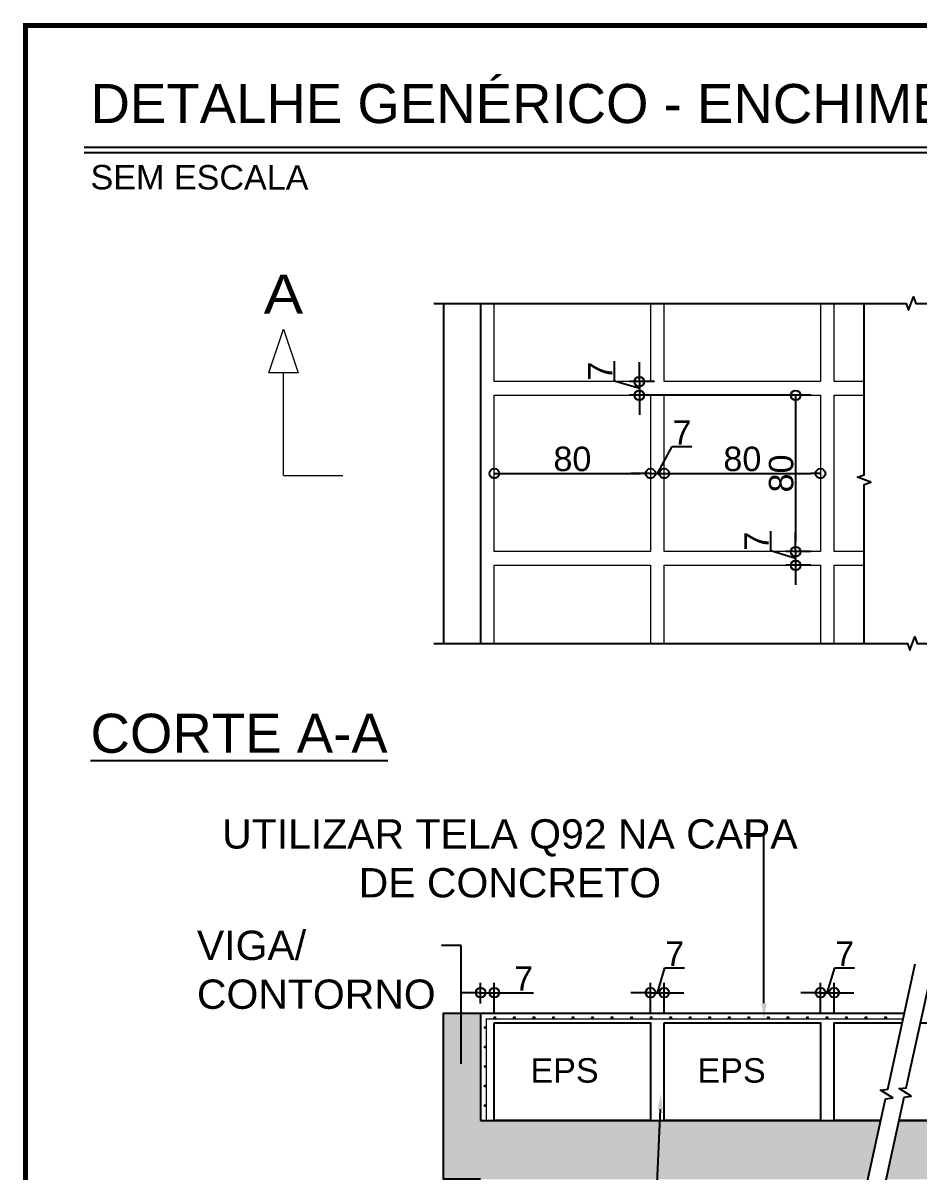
# Model space of a CAD drawing. Header units: millimetres. Extents: x -967 to 563, y -1588 to 506.
# Drawn here: x 109.37 to 115.32, y -257.58 to -249.93 of the extents above; entities that cross this region are included whole.
import ezdxf
from ezdxf import colors
from ezdxf.entities.mleader import LeaderData, LeaderLine
from ezdxf.enums import TextEntityAlignment as Align
from ezdxf.math import Vec2, Vec3

# ---------------------------------------------------------------- set-up
doc = ezdxf.new("R2010")
doc.units = ezdxf.units.MM
doc.linetypes.add('CONTINU', pattern=[0])
doc.layers.add('232', color=12, linetype='Continuous')
doc.layers.add('TEXTO_ESCALA_DETALHE', color=7, linetype='Continuous')
doc.layers.add('LJ_NERV_RETI', color=7, linetype='Continuous', lineweight=9)
doc.layers.add('OT_SEC_LAJE', color=7, linetype='Continuous', lineweight=20)
doc.styles.add('2.5mm', font='arial.ttf', dxfattribs={"height": 0.125})
doc.styles.add('ARIAL', font='arial.ttf')
doc.styles.add('CYPETXT', font='arial.ttf', dxfattribs={"height": 0.2})
doc.styles.get("Standard").update_dxf_attribs({"font": 'arial.ttf'})
doc.dimstyles.new('AVILLA 1-50', dxfattribs={"dimtxt": 0.125, "dimasz": 0.05, "dimexe": 0.05, "dimexo": 0.05, "dimgap": 0.01, "dimtad": 3, "dimdec": 1, "dimlfac": 100, "dimzin": 9, "dimdsep": 46, "dimtxsty": 'ARIAL', "dimblk": 'ORIGIN', "dimcen": 1.5, "dimclrd": 10, "dimclre": 10, "dimclrt": 7, "dimadec": 0, "dimazin": 0, "dimtfac": 1, "dimtdec": 1, "dimtmove": 0, "dimatfit": 1, "dimfxl": 1, "dimarcsym": 0})

# ---------------------------------------------------------------- blocks, each defined once
blk = doc.blocks.new('ARM')
h = blk.add_hatch(color=4)
h.dxf.hatch_style = 1
h.paths.add_polyline_path([(0.0437, 0.0096, -1), (0.0437, 0.0033, -1)])
h = blk.add_hatch(color=4)
h.dxf.hatch_style = 1
h.paths.add_polyline_path([(0.1437, 0.0096, -1), (0.1437, 0.0033, -1)])
h = blk.add_hatch(color=4)
h.dxf.hatch_style = 1
h.paths.add_polyline_path([(0.2437, 0.0096, -1), (0.2437, 0.0033, -1)])
h = blk.add_hatch(color=4)
h.dxf.hatch_style = 1
h.paths.add_polyline_path([(0.3437, 0.0096, -1), (0.3437, 0.0033, -1)])
h = blk.add_hatch(color=4)
h.dxf.hatch_style = 1
h.paths.add_polyline_path([(0.4437, 0.0096, -1), (0.4437, 0.0033, -1)])
h = blk.add_hatch(color=4)
h.dxf.hatch_style = 1
h.paths.add_polyline_path([(0.5437, 0.0096, -1), (0.5437, 0.0033, -1)])
h = blk.add_hatch(color=4)
h.dxf.hatch_style = 1
h.paths.add_polyline_path([(0.6437, 0.0096, -1), (0.6437, 0.0033, -1)])
h = blk.add_hatch(color=4)
h.dxf.hatch_style = 1
h.paths.add_polyline_path([(0.7437, 0.0096, -1), (0.7437, 0.0033, -1)])
h = blk.add_hatch(color=4)
h.dxf.hatch_style = 1
h.paths.add_polyline_path([(0.8437, 0.0096, -1), (0.8437, 0.0033, -1)])
h = blk.add_hatch(color=4)
h.dxf.hatch_style = 1
h.paths.add_polyline_path([(0.9437, 0.0096, -1), (0.9437, 0.0033, -1)])
h = blk.add_hatch(color=4)
h.dxf.hatch_style = 1
h.paths.add_polyline_path([(1.0437, 0.0096, -1), (1.0437, 0.0033, -1)])
h = blk.add_hatch(color=4)
h.dxf.hatch_style = 1
h.paths.add_polyline_path([(1.1437, 0.0096, -1), (1.1437, 0.0033, -1)])
h = blk.add_hatch(color=4)
h.dxf.hatch_style = 1
h.paths.add_polyline_path([(1.2437, 0.0096, -1), (1.2437, 0.0033, -1)])
h = blk.add_hatch(color=4)
h.dxf.hatch_style = 1
h.paths.add_polyline_path([(1.3437, 0.0096, -1), (1.3437, 0.0033, -1)])
h = blk.add_hatch(color=4)
h.dxf.hatch_style = 1
h.paths.add_polyline_path([(1.4437, 0.0096, -1), (1.4437, 0.0033, -1)])
h = blk.add_hatch(color=4)
h.dxf.hatch_style = 1
h.paths.add_polyline_path([(1.5437, 0.0096, -1), (1.5437, 0.0033, -1)])
h = blk.add_hatch(color=4)
h.dxf.hatch_style = 1
h.paths.add_polyline_path([(1.6437, 0.0096, -1), (1.6437, 0.0033, -1)])
h = blk.add_hatch(color=4)
h.dxf.hatch_style = 1
h.paths.add_polyline_path([(1.7437, 0.0096, -1), (1.7437, 0.0033, -1)])
h = blk.add_hatch(color=4)
h.dxf.hatch_style = 1
h.paths.add_polyline_path([(1.8437, 0.0096, -1), (1.8437, 0.0033, -1)])
h = blk.add_hatch(color=4)
h.dxf.hatch_style = 1
h.paths.add_polyline_path([(1.9437, 0.0096, -1), (1.9437, 0.0033, -1)])
h = blk.add_hatch(color=4)
h.dxf.hatch_style = 1
h.paths.add_polyline_path([(2.0437, 0.0096, -1), (2.0437, 0.0033, -1)])
h = blk.add_hatch(color=4)
h.dxf.hatch_style = 1
h.paths.add_polyline_path([(-0.0095, -0.0435, 1), (-0.0032, -0.0435, 1)])
h = blk.add_hatch(color=4)
h.dxf.hatch_style = 1
h.paths.add_polyline_path([(-0.0095, -0.1435, 1), (-0.0032, -0.1435, 1)])
h = blk.add_hatch(color=4)
h.dxf.hatch_style = 1
h.paths.add_polyline_path([(-0.0095, -0.2435, 1), (-0.0032, -0.2435, 1)])
h = blk.add_hatch(color=4)
h.dxf.hatch_style = 1
h.paths.add_polyline_path([(-0.0095, -0.3435, 1), (-0.0032, -0.3435, 1)])
h = blk.add_hatch(color=4)
h.dxf.hatch_style = 1
h.paths.add_polyline_path([(-0.0095, -0.4435, 1), (-0.0032, -0.4435, 1)])
at = {"color": 4, "const_width": 0.0063}
blk.add_lwpolyline([(0, -0.5204), (0, 0), (2.1333, 0)], dxfattribs=at)
at = {"linetype": 'CONTINU', "ltscale": 0.05}
for centre in [(0.0437, 0.0065), (0.1437, 0.0065), (0.2437, 0.0065), (0.3437, 0.0065), (0.4437, 0.0065), (0.5437, 0.0065), (0.6437, 0.0065), (0.7437, 0.0065), (0.8437, 0.0065), (0.9437, 0.0065), (1.0437, 0.0065), (1.1437, 0.0065), (1.2437, 0.0065), (1.3437, 0.0065), (1.4437, 0.0065), (1.5437, 0.0065), (1.6437, 0.0065), (1.7437, 0.0065), (1.8437, 0.0065), (1.9437, 0.0065), (2.0437, 0.0065), (-0.0063, -0.0435), (-0.0063, -0.1435), (-0.0063, -0.2435), (-0.0063, -0.3435), (-0.0063, -0.4435)]:
    blk.add_circle(centre, 0.00315, dxfattribs=at)
blk = doc.blocks.new('_Origin')
at = {"color": 0, "linetype": 'ByBlock', "lineweight": -2}
blk.add_line((0, 0), (-1, 0), dxfattribs=at)
blk.add_circle((0, 0), 0.5, dxfattribs=at)
blk = doc.blocks.new('*D39')
at = {"color": 10, "linetype": 'CONTINU', "lineweight": -2, "ltscale": 0.05, "transparency": 16777216}
for p, q in [((2.33, 3.7326), (2.33, 3.8372)), ((2.4, 3.6826), (2.4, 3.8372))]:
    blk.add_line(p, q, dxfattribs=at)
at = {"color": 10, "linetype": 'Continuous', "lineweight": -2, "ltscale": 0.05, "transparency": 16777216}
for p, q in [((2.28, 3.7872), (2.23, 3.7872)), ((2.33, 3.7872), (2.4, 3.7872)), ((2.45, 3.7872), (2.6009, 3.7872))]:
    blk.add_line(p, q, dxfattribs=at)
at = {"layer": 'Defpoints', "color": 0, "linetype": 'CONTINU', "ltscale": 0.05, "transparency": 16777216}
for p in [(2.4, 3.7872), (2.33, 3.6826), (2.4, 3.6326)]:
    blk.add_point(p, dxfattribs=at)
at = {"color": 10, "linetype": 'CONTINU', "lineweight": -2, "ltscale": 0.05, "transparency": 16777216, "xscale": 0.05, "yscale": 0.05, "zscale": 0.05}
blk.add_blockref('_Origin', (2.33, 3.7872), dxfattribs=at)
at = {"color": 10, "linetype": 'CONTINU', "lineweight": -2, "ltscale": 0.05, "transparency": 16777216, "xscale": 0.05, "yscale": 0.05, "zscale": 0.05, "rotation": 180}
blk.add_blockref('_Origin', (2.4, 3.7872), dxfattribs=at)
at = {"color": 7, "linetype": 'CONTINU', "ltscale": 0.05, "transparency": 16777216, "insert": (2.5505, 3.8597), "char_height": 0.125, "attachment_point": 5, "style": 'ARIAL'}
blk.add_mtext('7', dxfattribs=at)
blk = doc.blocks.new('*D40')
at = {"color": 10, "linetype": 'Continuous', "lineweight": -2, "ltscale": 0.05, "transparency": 16777216}
for p, q in [((3.235, 3.7872), (3.2733, 3.9147)), ((3.2733, 3.9147), (3.3742, 3.9147)), ((3.15, 3.7872), (3.1, 3.7872)), ((3.2, 3.7872), (3.27, 3.7872)), ((3.2, 3.7872), (3.27, 3.7872)), ((3.32, 3.7872), (3.37, 3.7872))]:
    blk.add_line(p, q, dxfattribs=at)
at = {"color": 10, "linetype": 'CONTINU', "lineweight": -2, "ltscale": 0.05, "transparency": 16777216}
for p, q in [((3.2, 3.6826), (3.2, 3.8372)), ((3.27, 3.6826), (3.27, 3.8372))]:
    blk.add_line(p, q, dxfattribs=at)
at = {"layer": 'Defpoints', "color": 0, "linetype": 'CONTINU', "ltscale": 0.05, "transparency": 16777216}
for p in [(3.27, 3.7872), (3.2, 3.6326), (3.27, 3.6326)]:
    blk.add_point(p, dxfattribs=at)
at = {"color": 10, "linetype": 'CONTINU', "lineweight": -2, "ltscale": 0.05, "transparency": 16777216, "xscale": 0.05, "yscale": 0.05, "zscale": 0.05}
blk.add_blockref('_Origin', (3.2, 3.7872), dxfattribs=at)
at = {"color": 10, "linetype": 'CONTINU', "lineweight": -2, "ltscale": 0.05, "transparency": 16777216, "xscale": 0.05, "yscale": 0.05, "zscale": 0.05, "rotation": 180}
blk.add_blockref('_Origin', (3.27, 3.7872), dxfattribs=at)
at = {"color": 7, "linetype": 'CONTINU', "ltscale": 0.05, "transparency": 16777216, "insert": (3.3237, 3.9872), "char_height": 0.125, "attachment_point": 5, "style": 'ARIAL'}
blk.add_mtext('7', dxfattribs=at)
blk = doc.blocks.new('*D41')
at = {"color": 10, "linetype": 'Continuous', "lineweight": -2, "ltscale": 0.05, "transparency": 16777216}
for p, q in [((4.105, 3.7872), (4.1433, 3.9147)), ((4.1433, 3.9147), (4.2442, 3.9147)), ((4.02, 3.7872), (3.97, 3.7872)), ((4.07, 3.7872), (4.14, 3.7872)), ((4.07, 3.7872), (4.14, 3.7872)), ((4.19, 3.7872), (4.24, 3.7872))]:
    blk.add_line(p, q, dxfattribs=at)
at = {"color": 10, "linetype": 'CONTINU', "lineweight": -2, "ltscale": 0.05, "transparency": 16777216}
for p, q in [((4.07, 3.6826), (4.07, 3.8372)), ((4.14, 3.6826), (4.14, 3.8372))]:
    blk.add_line(p, q, dxfattribs=at)
at = {"layer": 'Defpoints', "color": 0, "linetype": 'CONTINU', "ltscale": 0.05, "transparency": 16777216}
for p in [(4.14, 3.7872), (4.07, 3.6326), (4.14, 3.6326)]:
    blk.add_point(p, dxfattribs=at)
at = {"color": 10, "linetype": 'CONTINU', "lineweight": -2, "ltscale": 0.05, "transparency": 16777216, "xscale": 0.05, "yscale": 0.05, "zscale": 0.05}
blk.add_blockref('_Origin', (4.07, 3.7872), dxfattribs=at)
at = {"color": 10, "linetype": 'CONTINU', "lineweight": -2, "ltscale": 0.05, "transparency": 16777216, "xscale": 0.05, "yscale": 0.05, "zscale": 0.05, "rotation": 180}
blk.add_blockref('_Origin', (4.14, 3.7872), dxfattribs=at)
at = {"color": 7, "linetype": 'CONTINU', "ltscale": 0.05, "transparency": 16777216, "insert": (4.1937, 3.9872), "char_height": 0.125, "attachment_point": 5, "style": 'ARIAL'}
blk.add_mtext('7', dxfattribs=at)
blk = doc.blocks.new('*D29')
at = {"color": 10, "linetype": 'Continuous', "lineweight": -2, "ltscale": 0.05, "transparency": 16777216}
blk.add_line((2.45, 6.4454), (3.15, 6.4454), dxfattribs=at)
at = {"layer": 'Defpoints', "color": 0, "linetype": 'CONTINU', "ltscale": 0.05, "transparency": 16777216}
for p in [(2.4, 6.4454), (3.2, 6.4454), (3.2, 6.4454)]:
    blk.add_point(p, dxfattribs=at)
at = {"color": 10, "linetype": 'CONTINU', "lineweight": -2, "ltscale": 0.05, "transparency": 16777216, "xscale": 0.05, "yscale": 0.05, "zscale": 0.05, "rotation": 180}
blk.add_blockref('_Origin', (2.4, 6.4454), dxfattribs=at)
at = {"color": 10, "linetype": 'CONTINU', "lineweight": -2, "ltscale": 0.05, "transparency": 16777216, "xscale": 0.05, "yscale": 0.05, "zscale": 0.05}
blk.add_blockref('_Origin', (3.2, 6.4454), dxfattribs=at)
at = {"color": 7, "linetype": 'CONTINU', "ltscale": 0.05, "transparency": 16777216, "insert": (2.8, 6.5192), "char_height": 0.125, "attachment_point": 5, "style": 'ARIAL'}
blk.add_mtext('80', dxfattribs=at)
blk = doc.blocks.new('*D30')
at = {"color": 10, "linetype": 'Continuous', "lineweight": -2, "ltscale": 0.05, "transparency": 16777216}
blk.add_line((3.32, 6.4454), (4.02, 6.4454), dxfattribs=at)
at = {"layer": 'Defpoints', "color": 0, "linetype": 'CONTINU', "ltscale": 0.05, "transparency": 16777216}
for p in [(3.27, 6.4454), (4.07, 6.4454), (4.07, 6.4454)]:
    blk.add_point(p, dxfattribs=at)
at = {"color": 10, "linetype": 'CONTINU', "lineweight": -2, "ltscale": 0.05, "transparency": 16777216, "xscale": 0.05, "yscale": 0.05, "zscale": 0.05, "rotation": 180}
blk.add_blockref('_Origin', (3.27, 6.4454), dxfattribs=at)
at = {"color": 10, "linetype": 'CONTINU', "lineweight": -2, "ltscale": 0.05, "transparency": 16777216, "xscale": 0.05, "yscale": 0.05, "zscale": 0.05}
blk.add_blockref('_Origin', (4.07, 6.4454), dxfattribs=at)
at = {"color": 7, "linetype": 'CONTINU', "ltscale": 0.05, "transparency": 16777216, "insert": (3.67, 6.5192), "char_height": 0.125, "attachment_point": 5, "style": 'ARIAL'}
blk.add_mtext('80', dxfattribs=at)
blk = doc.blocks.new('*D45')
at = {"color": 10, "linetype": 'Continuous', "lineweight": -2, "ltscale": 0.05, "transparency": 16777216}
for p, q in [((3.0153, 6.9187), (3.0153, 7.0196)), ((3.1428, 6.9654), (3.1428, 7.0154)), ((3.1428, 6.8804), (3.0153, 6.9187)), ((3.1428, 6.9154), (3.1428, 6.8454)), ((3.1428, 6.9154), (3.1428, 6.8454)), ((3.1428, 6.7954), (3.1428, 6.7454))]:
    blk.add_line(p, q, dxfattribs=at)
at = {"color": 10, "linetype": 'CONTINU', "lineweight": -2, "ltscale": 0.05, "transparency": 16777216}
for p, q in [((3.22, 6.9154), (3.0928, 6.9154)), ((4.02, 6.8454), (3.0928, 6.8454))]:
    blk.add_line(p, q, dxfattribs=at)
at = {"layer": 'Defpoints', "color": 0, "linetype": 'CONTINU', "ltscale": 0.05, "transparency": 16777216}
for p in [(3.27, 6.9154), (3.1428, 6.8454), (4.07, 6.8454)]:
    blk.add_point(p, dxfattribs=at)
at = {"color": 10, "linetype": 'CONTINU', "lineweight": -2, "ltscale": 0.05, "transparency": 16777216, "xscale": 0.05, "yscale": 0.05, "zscale": 0.05}
for p, rotation in [((3.1428, 6.9154), 270), ((3.1428, 6.8454), 90)]:
    blk.add_blockref('_Origin', p, dxfattribs=dict(at, rotation=rotation))
at = {"color": 7, "linetype": 'CONTINU', "ltscale": 0.05, "transparency": 16777216, "insert": (2.9428, 6.9691), "char_height": 0.125, "attachment_point": 5, "rotation": 90, "style": 'ARIAL'}
blk.add_mtext('7', dxfattribs=at)
blk = doc.blocks.new('*D46')
at = {"color": 10, "linetype": 'CONTINU', "lineweight": -2, "ltscale": 0.05, "transparency": 16777216}
blk.add_line((4.02, 6.8454), (3.8928, 6.8454), dxfattribs=at)
at = {"color": 10, "linetype": 'Continuous', "lineweight": -2, "ltscale": 0.05, "transparency": 16777216}
blk.add_line((3.9428, 6.7954), (3.9428, 6.0954), dxfattribs=at)
at = {"layer": 'Defpoints', "color": 0, "linetype": 'CONTINU', "ltscale": 0.05, "transparency": 16777216}
for p in [(4.07, 6.8454), (3.9428, 6.0454), (3.9428, 6.0454)]:
    blk.add_point(p, dxfattribs=at)
at = {"color": 10, "linetype": 'CONTINU', "lineweight": -2, "ltscale": 0.05, "transparency": 16777216, "xscale": 0.05, "yscale": 0.05, "zscale": 0.05}
for p, rotation in [((3.9428, 6.8454), 90), ((3.9428, 6.0454), 270)]:
    blk.add_blockref('_Origin', p, dxfattribs=dict(at, rotation=rotation))
at = {"color": 7, "linetype": 'CONTINU', "ltscale": 0.05, "transparency": 16777216, "insert": (3.869, 6.4454), "char_height": 0.125, "attachment_point": 5, "rotation": 90, "style": 'ARIAL'}
blk.add_mtext('80', dxfattribs=at)
blk = doc.blocks.new('*D31')
at = {"color": 10, "linetype": 'Continuous', "lineweight": -2, "ltscale": 0.05, "transparency": 16777216}
for p, q in [((3.235, 6.4454), (3.3109, 6.5829)), ((3.3109, 6.5829), (3.4118, 6.5829)), ((3.15, 6.4454), (3.1, 6.4454)), ((3.2, 6.4454), (3.27, 6.4454)), ((3.2, 6.4454), (3.27, 6.4454)), ((3.32, 6.4454), (3.37, 6.4454))]:
    blk.add_line(p, q, dxfattribs=at)
at = {"layer": 'Defpoints', "color": 0, "linetype": 'CONTINU', "ltscale": 0.05, "transparency": 16777216}
for p in [(3.2, 6.4454), (3.27, 6.4454), (3.27, 6.4454)]:
    blk.add_point(p, dxfattribs=at)
at = {"color": 10, "linetype": 'CONTINU', "lineweight": -2, "ltscale": 0.05, "transparency": 16777216, "xscale": 0.05, "yscale": 0.05, "zscale": 0.05}
blk.add_blockref('_Origin', (3.2, 6.4454), dxfattribs=at)
at = {"color": 10, "linetype": 'CONTINU', "lineweight": -2, "ltscale": 0.05, "transparency": 16777216, "xscale": 0.05, "yscale": 0.05, "zscale": 0.05, "rotation": 180}
blk.add_blockref('_Origin', (3.27, 6.4454), dxfattribs=at)
at = {"color": 7, "linetype": 'CONTINU', "ltscale": 0.05, "transparency": 16777216, "insert": (3.3613, 6.6554), "char_height": 0.125, "attachment_point": 5, "style": 'ARIAL'}
blk.add_mtext('7', dxfattribs=at)
blk = doc.blocks.new('*D37')
at = {"color": 10, "linetype": 'Continuous', "lineweight": -2, "ltscale": 0.05, "transparency": 16777216}
for p, q in [((3.8153, 6.0487), (3.8153, 6.1496)), ((3.9428, 6.0954), (3.9428, 6.1454)), ((3.9428, 6.0104), (3.8153, 6.0487)), ((3.9428, 6.0454), (3.9428, 5.9754)), ((3.9428, 6.0454), (3.9428, 5.9754)), ((3.9428, 5.9254), (3.9428, 5.8754))]:
    blk.add_line(p, q, dxfattribs=at)
at = {"color": 10, "linetype": 'CONTINU', "lineweight": -2, "ltscale": 0.05, "transparency": 16777216}
for p, q in [((4.02, 6.0454), (3.8928, 6.0454)), ((4.02, 5.9754), (3.8928, 5.9754))]:
    blk.add_line(p, q, dxfattribs=at)
at = {"layer": 'Defpoints', "color": 0, "linetype": 'CONTINU', "ltscale": 0.05, "transparency": 16777216}
for p in [(4.07, 6.0454), (3.9428, 5.9754), (4.07, 5.9754)]:
    blk.add_point(p, dxfattribs=at)
at = {"color": 10, "linetype": 'CONTINU', "lineweight": -2, "ltscale": 0.05, "transparency": 16777216, "xscale": 0.05, "yscale": 0.05, "zscale": 0.05}
for p, rotation in [((3.9428, 6.0454), 270), ((3.9428, 5.9754), 90)]:
    blk.add_blockref('_Origin', p, dxfattribs=dict(at, rotation=rotation))
at = {"color": 7, "linetype": 'CONTINU', "ltscale": 0.05, "transparency": 16777216, "insert": (3.7428, 6.0991), "char_height": 0.125, "attachment_point": 5, "rotation": 90, "style": 'ARIAL'}
blk.add_mtext('7', dxfattribs=at)
blk = doc.blocks.new('DETALHE GENÉRICO - ENCHIMENTO LEVE')
at = {"linetype": 'CONTINU', "ltscale": 0.05}
h = blk.add_hatch(dxfattribs=at)
h.set_pattern_fill('AR-CONC', color=9, scale=0.001)
h.set_pattern_definition([(50, (-128.89294, 21.58384), (0.18218467, -0.01593909), [0.01905, -0.20955]), (355, (-128.89294, 21.58384), (-0.03524342, 0.19105685), [0.01524, -0.16764058]), (100.45144, (-128.87776, 21.58251), (0.14694125, 0.17511775), [0.01619, -0.17809024]), (46.1842, (-128.89294, 21.63464), (0.27107904, -0.04204233), [0.028575, -0.314325]), (96.63556, (-128.87035, 21.63114), (0.23740413, 0.2474261), [0.024285, -0.2671356]), (351.18415, (-128.89294, 21.63464), (0.23740413, 0.2474261), [0.02285997, -0.25145973]), (21, (-128.86754, 21.62194), (0.15161439, -0.1022652), [0.01905, -0.20955]), (326, (-128.86754, 21.62194), (0.06180203, 0.18418797), [0.01524, -0.16764]), (71.45144, (-128.85491, 21.61342), (0.21341642, 0.08192277), [0.01619, -0.17808994]), (37.5, (-128.892944, 21.58384), (0.003088603, 0.08455504), [0, -0.165608, 0, -0.17018, 0, -0.168275]), (7.5, (-128.89294, 21.58384), (0.06681966, 0.100180575), [0, -0.097028, 0, -0.161798, 0, -0.064135]), (327.5, (-128.949586, 21.58384), (0.135590595, -0.005728744), [0, -0.0635, 0, -0.19812, 0, -0.26289]), (317.5, (-128.97499, 21.58384), (0.14812918, 0.02542649), [0, -0.08255, 0, -0.131572, 0, -0.18669])])
h.paths.add_polyline_path([(4.3787, 3.1326), (2.33, 3.1326), (2.33, 3.6826), (2.14, 3.6826), (2.14, 2.8326), (2.33, 2.8326), (4.3129, 2.8326)])
h.paths.add_polyline_path([(4.4722, 3.1326), (4.4064, 2.8326), (6.8777, 2.8326), (6.8777, 3.6826), (6.6877, 3.6826), (6.6877, 3.1326)])
at = {"color": 5}
for p, q in [((2.14, 7.3154), (2.14, 5.5754)), ((2.33, 7.3154), (2.33, 5.5754)), ((2.33, 3.1326), (4.3787, 3.1326)), ((4.4722, 3.1326), (6.75, 3.1326))]:
    blk.add_line(p, q, dxfattribs=at)
at = {"linetype": 'CONTINU', "ltscale": 0.05}
blk.add_line((2.33, 3.6826), (4.4993, 3.6826), dxfattribs=at)
at = {"color": 10, "const_width": 0.025}
blk.add_lwpolyline([(0, 8.7391), (8.6197, 8.7391), (8.6197, 0), (0, 0)], close=True, dxfattribs=at)
at = {"linetype": 'Continuous', "ltscale": 0.05}
for points in [[(2.09, 7.3154), (4.5087, 7.3154), (4.5212, 7.2811), (4.5462, 7.3498), (4.5587, 7.3154), (6.99, 7.3154)], [(4.2939, 5.5754), (4.2939, 6.3886), (4.3282, 6.4011), (4.2595, 6.4261), (4.2939, 6.4386), (4.2939, 7.3154)], [(2.09, 5.5754), (4.515, 5.5754), (4.5275, 5.5411), (4.5525, 5.6098), (4.565, 5.5754), (6.99, 5.5754)], [(4.3579, 2.611), (4.4984, 3.2522), (4.5347, 3.2571), (4.4729, 3.2962), (4.5091, 3.301), (4.6497, 3.9423)], [(4.2627, 2.6035), (4.4033, 3.2447), (4.4395, 3.2496), (4.3778, 3.2887), (4.414, 3.2935), (4.5546, 3.9348)]]:
    blk.add_lwpolyline(points, dxfattribs=at)
at = {"color": 5}
blk.add_lwpolyline([(2.33, 2.8326), (2.14, 2.8326), (2.14, 3.6826), (2.33, 3.6826), (2.33, 3.1326)], dxfattribs=at)
at = {"linetype": 'CONTINU', "ltscale": 0.05}
for points in [[(2.4, 3.6326), (3.2, 3.6326), (3.2, 3.1326), (2.4, 3.1326)], [(3.27, 3.6326), (4.07, 3.6326), (4.07, 3.1326), (3.27, 3.1326)]]:
    blk.add_lwpolyline(points, close=True, dxfattribs=at)
for points in [[(4.3787, 3.1326), (4.14, 3.1326), (4.14, 3.6326), (4.4883, 3.6326)], [(4.5818, 3.6326), (4.94, 3.6326), (4.94, 3.1326), (4.4722, 3.1326)]]:
    blk.add_lwpolyline(points, dxfattribs=at)
at = {"layer": '232'}
for p, q in [((0.3, 8.1163), (6.1058, 8.1163)), ((0.3, 8.0882), (6.1058, 8.0882))]:
    blk.add_line(p, q, dxfattribs=at)
at = {"layer": 'LJ_NERV_RETI'}
for points in [[(3.2, 7.3154), (3.2, 6.9154), (2.4, 6.9154), (2.4, 7.3154)], [(4.07, 7.3154), (4.07, 6.9154), (3.27, 6.9154), (3.27, 7.3154)], [(4.2939, 6.9154), (4.14, 6.9154), (4.14, 7.3154)], [(4.2939, 6.0454), (4.14, 6.0454), (4.14, 6.8454), (4.2939, 6.8454)], [(2.4, 5.5754), (2.4, 5.9754), (3.2, 5.9754), (3.2, 5.5754)], [(3.27, 5.5754), (3.27, 5.9754), (4.07, 5.9754), (4.07, 5.5754)], [(4.14, 5.5754), (4.14, 5.9754), (4.2939, 5.9754)]]:
    blk.add_lwpolyline(points, dxfattribs=at)
for points in [[(2.4, 6.8454), (3.2, 6.8454), (3.2, 6.0454), (2.4, 6.0454)], [(3.27, 6.8454), (4.07, 6.8454), (4.07, 6.0454), (3.27, 6.0454)]]:
    blk.add_lwpolyline(points, close=True, dxfattribs=at)
at = {"layer": 'OT_SEC_LAJE'}
for q in [(1.3208, 6.9597), (1.6253, 6.4355)]:
    blk.add_line((1.3208, 6.4355), q, dxfattribs=at)
blk.add_lwpolyline([(1.3956, 6.9597), (1.2459, 6.9597), (1.3208, 7.1843), (1.3956, 6.9597)], close=True, dxfattribs=at)
at = {"linetype": 'CONTINU'}
blk.add_blockref('ARM', (2.3595, 3.6529), dxfattribs=at)
at = {"char_height": 0.2, "width": 6.92387, "attachment_point": 1}
for s, insert in [('\\pxql;DETALHE GENÉRICO - ENCHIMENTO LEVE', (0.3333, 8.4391)), ('\\pxql;{\\LCORTE A-A}', (0.3333, 5.2154))]:
    blk.add_mtext(s, dxfattribs=dict(at, insert=insert))
at = {"color": 7, "char_height": 0.125, "attachment_point": 1, "style": 'ARIAL'}
for insert in [(2.5852, 3.452), (3.4402, 3.452)]:
    blk.add_mtext('EPS', dxfattribs=dict(at, insert=insert))
at = {"layer": 'OT_SEC_LAJE', "style": 'CYPETXT', "width": 1.076209}
blk.add_text('A', height=0.1997, dxfattribs=at).set_placement((1.2204, 7.2642), (1.4211, 7.2642), align=Align.FIT)
at = {"layer": 'TEXTO_ESCALA_DETALHE'}
blk.add_text('SEM ESCALA', height=0.125, rotation=359.94029, dxfattribs=at).set_placement((0.3333, 8.0247), align=Align.TOP_LEFT)
at = {"linetype": 'CONTINU', "ltscale": 0.05}
for base, p1, p2, picture, middle in [((3.1428, 6.8454), (3.27, 6.9154), (4.07, 6.8454), '*D45', (2.9428, 6.9287)), ((3.9428, 6.0454), (4.07, 6.8454), (3.9428, 6.0454), '*D46', (3.869, 6.4454)), ((3.9428, 5.9754), (4.07, 6.0454), (4.07, 5.9754), '*D37', (3.7428, 6.0587))]:
    dim = blk.add_linear_dim(base=base, p1=p1, p2=p2, angle=90, dimstyle='AVILLA 1-50', override={"dimtmove": 1, "dimarcsym": 1}, dxfattribs=at)
    dim.commit()
    dim.dimension.update_dxf_attribs({"geometry": picture, "text_midpoint": middle})
dim = blk.add_linear_dim(base=(3.27, 6.4454), p1=(3.2, 6.4454), p2=(3.27, 6.4454), dimstyle='AVILLA 1-50', override={"dimtmove": 1, "dimarcsym": 1}, dxfattribs=at)
dim.commit()
dim.dimension.update_dxf_attribs({"geometry": '*D31', "text_midpoint": (3.3209, 6.5829), "dimtype": 128})
for base, p1, p2, override, picture, middle in [((3.2, 6.4454), (2.4, 6.4454), (3.2, 6.4454), {"dimarcsym": 1}, '*D29', (2.8, 6.5192)), ((4.07, 6.4454), (3.27, 6.4454), (4.07, 6.4454), {"dimarcsym": 1}, '*D30', (3.67, 6.5192)), ((3.27, 3.7872), (3.2, 3.6326), (3.27, 3.6326), {"dimtmove": 1, "dimarcsym": 1}, '*D40', (3.2833, 3.9872)), ((4.14, 3.7872), (4.07, 3.6326), (4.14, 3.6326), {"dimtmove": 1, "dimarcsym": 1}, '*D41', (4.1533, 3.9872)), ((2.4, 3.7872), (2.33, 3.6826), (2.4, 3.6326), {"dimarcsym": 1}, '*D39', (2.5505, 3.8597))]:
    dim = blk.add_linear_dim(base=base, p1=p1, p2=p2, dimstyle='AVILLA 1-50', override=override, dxfattribs=at)
    dim.commit()
    dim.dimension.update_dxf_attribs({"geometry": picture, "text_midpoint": middle})
ml = blk.add_multileader_mtext('Standard')
ml.set_content('UTILIZAR TELA Q92 NA CAPA DE CONCRETO', color=256, style='2.5mm')
ml.set_leader_properties(color=1)
ml.build(insert=Vec2(0, 0))
ml.multileader.update_dxf_attribs({"dogleg_length": 0.1, "arrow_head_size": 0.08})
ctx = ml.context
ctx.base_point, ctx.char_height, ctx.arrow_head_size, ctx.landing_gap_size, ctx.plane_origin = Vec3(1.2795, 4.599), 0.15, 0.08, 0.05, Vec3(4.1232, 6.7424)
ctx.text_align_type = 1
notes = []
notes.append((ctx, [(1, (1, 1, 0), (3.7807, 4.599), (-1, 0), 0.1, [(0, [(3.7807, 3.6529)], 0, [])])]))
ctx.mtext.insert, ctx.mtext.width, ctx.mtext.alignment, ctx.mtext.flow_direction = Vec3(2.4801, 4.6752), 2.389777, 2, 5
ml = blk.add_multileader_mtext('Standard')
ml.set_content('VIGA/ CONTORNO', color=256, style='2.5mm')
ml.set_leader_properties(color=1)
ml.build(insert=Vec2(0, 0))
ml.multileader.update_dxf_attribs({"text_left_attachment_type": 7, "dogleg_length": 0.1, "arrow_head_size": 0.08})
ctx = ml.context
ctx.base_point, ctx.char_height, ctx.arrow_head_size, ctx.landing_gap_size, ctx.plane_origin = Vec3(0.828, 3.9522), 0.15, 0.08, 0.05, Vec3(2.573, 6.4569)
ctx.left_attachment = 7
notes.append((ctx, [(1, (1, 1, 0), (2.2305, 4.0284), (-1, 0), 0.1, [(0, [(2.2305, 3.3437)], 0, [])])]))
ctx.mtext.insert, ctx.mtext.width, ctx.mtext.flow_direction = Vec3(0.878, 4.1047), 1.11504, 5
ml = blk.add_multileader_mtext('Standard')
ml.set_content('NERVURAS DE 7cm ENTRE AS PLACAS DE EPS', color=256, style='2.5mm')
ml.set_leader_properties(color=1)
ml.build(insert=Vec2(0, 0))
ml.multileader.update_dxf_attribs({"text_left_attachment_type": 2, "text_right_attachment_type": 2, "dogleg_length": 0.1, "arrow_head_size": 0.08})
ctx = ml.context
ctx.base_point, ctx.char_height, ctx.arrow_head_size, ctx.landing_gap_size, ctx.plane_origin = Vec3(1.0653, 2.1639), 0.15, 0.08, 0.05, Vec3(2.8611, 6.7569)
ctx.left_attachment, ctx.right_attachment, ctx.text_align_type = 2, 2, 1
notes.append((ctx, [(0, (1, 1, 0), (3.2036, 2.1639), (-1, 0), 0.1, [(0, [(3.2536, 3.2703)], 0, [])])]))
ctx.mtext.insert, ctx.mtext.width, ctx.mtext.alignment, ctx.mtext.flow_direction = Vec3(2.0845, 2.494), 2.115341, 2, 5
ml = blk.add_multileader_mtext('Standard')
ml.set_content('LAJE', color=256, style='2.5mm')
ml.set_leader_properties(color=1)
ml.build(insert=Vec2(0, 0))
ml.multileader.update_dxf_attribs({"text_left_attachment_type": 2, "text_right_attachment_type": 2, "dogleg_length": 0.1, "arrow_head_size": 0.08})
ctx = ml.context
ctx.base_point, ctx.char_height, ctx.arrow_head_size, ctx.landing_gap_size, ctx.plane_origin = Vec3(3.8177, 2.3619), 0.15, 0.08, 0.05, Vec3(4.4157, 6.438)
ctx.left_attachment, ctx.right_attachment, ctx.text_align_type = 2, 2, 1
notes.append((ctx, [(0, (1, 1, 0), (4.4919, 2.3619), (-1, 0), 0.1, [(0, [(4.7582, 2.9514)], 0, [])])]))
ctx.mtext.insert, ctx.mtext.width, ctx.mtext.alignment, ctx.mtext.flow_direction = Vec3(4.1048, 2.4381), 2.115341, 2, 5
for ctx, leaders in notes:
    for number, flags, end, landing, length, lines in leaders:
        leader = LeaderData()
        leader.index, (leader.has_last_leader_line, leader.has_dogleg_vector, leader.attachment_direction) = number, flags
        leader.last_leader_point, leader.dogleg_vector, leader.dogleg_length = Vec3(end), Vec3(landing), length
        for number, points, colour, breaks in lines:
            line = LeaderLine()
            line.index, line.vertices, line.color, line.breaks = number, Vec3.list(points), colors.encode_raw_color(colour), breaks
            leader.lines.append(line)
        ctx.leaders.append(leader)

msp = doc.modelspace()

# ---------------------------------------------------------------- block references
at = {"linetype": 'CONTINU', "xscale": 1.3, "yscale": 1.3, "zscale": 1.3}
msp.add_blockref('DETALHE GENÉRICO - ENCHIMENTO LEVE', (109.3823, -261.3121), dxfattribs=at)

doc.saveas('drawing.dxf')
